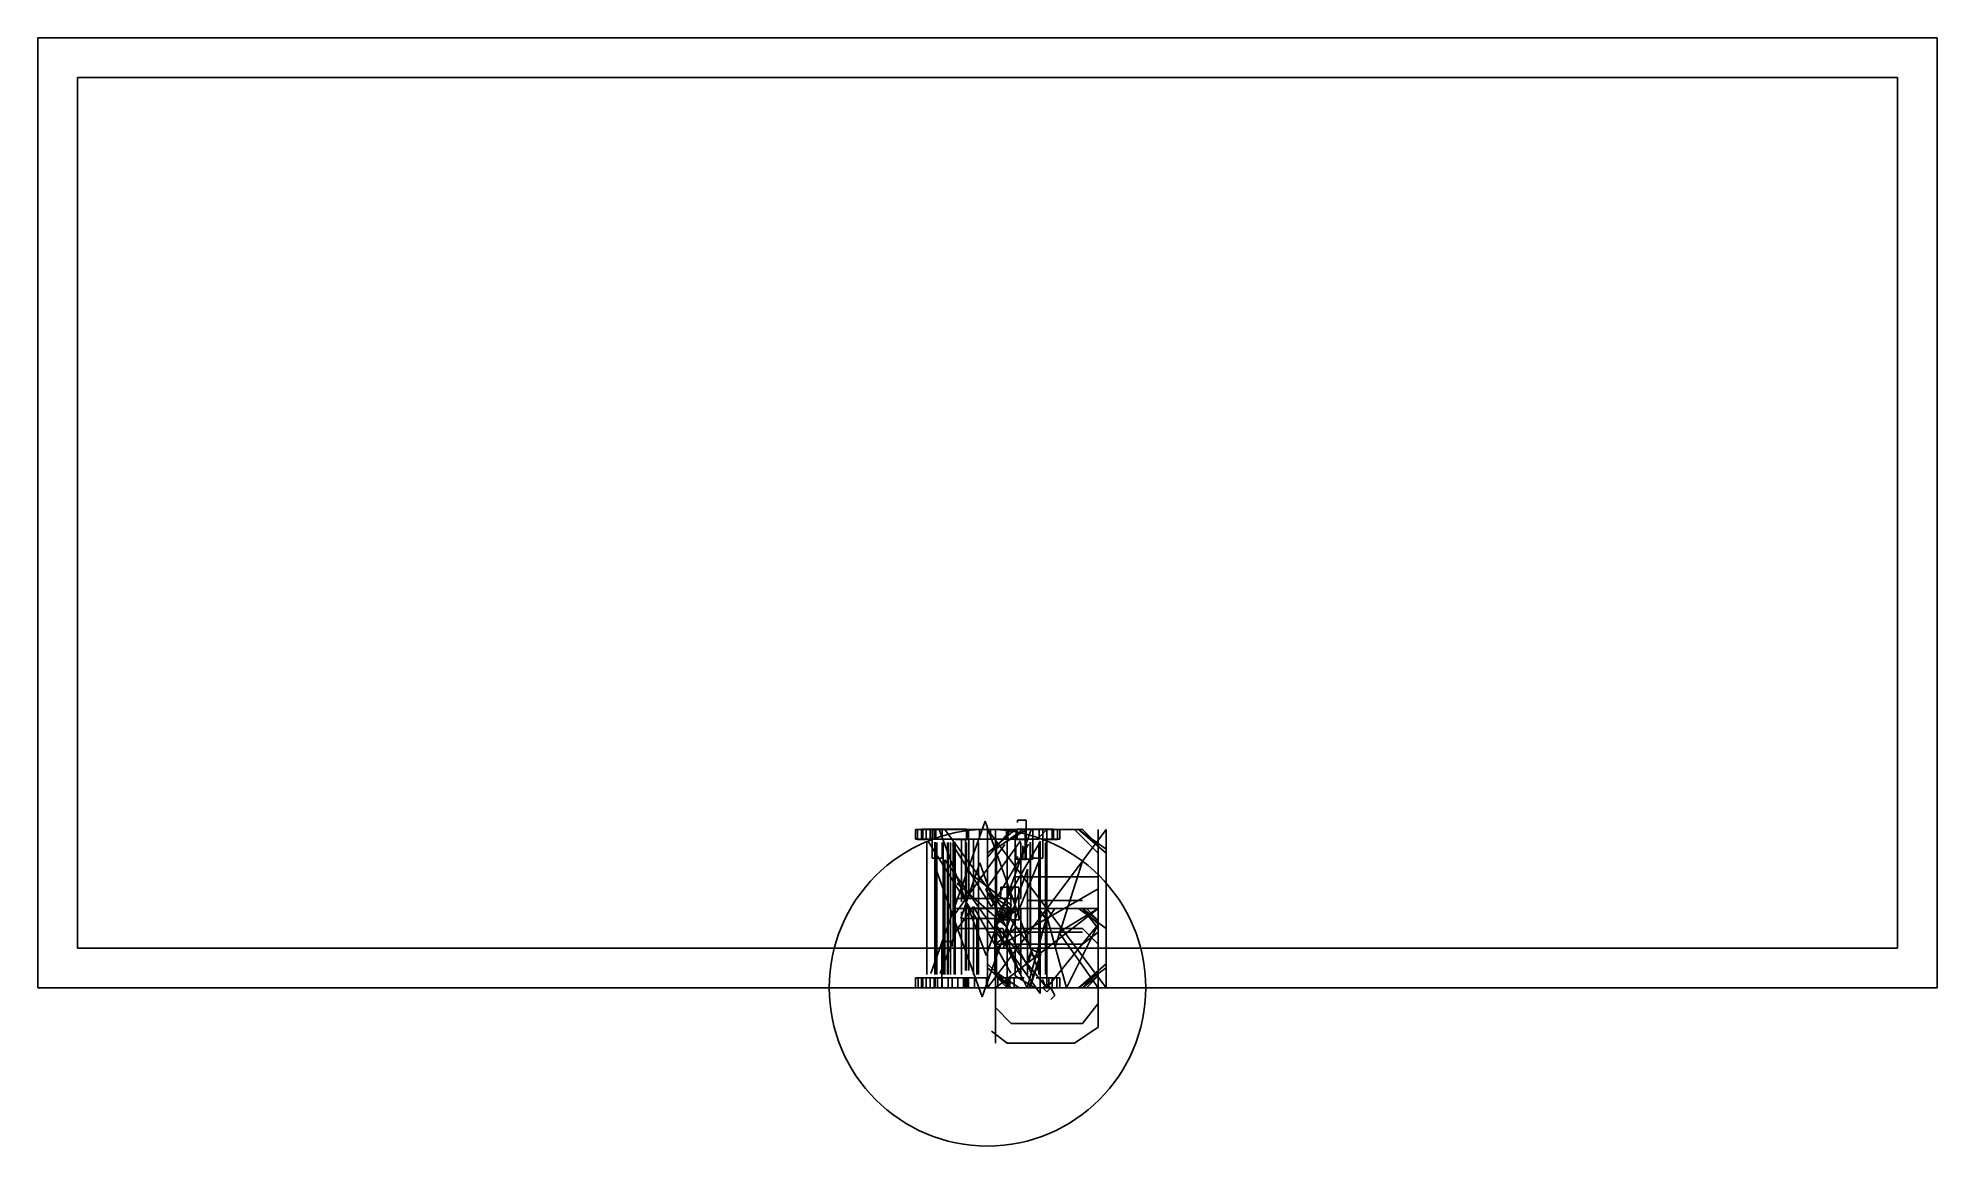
# Model space of a CAD drawing. Header units: metres. Extents: x -6 to 6, y -1 to 6.
import ezdxf

# ---------------------------------------------------------------- set-up
doc = ezdxf.new("R2010")
doc.units = ezdxf.units.M

msp = doc.modelspace()

# ---------------------------------------------------------------- linework, layer by layer
at = {"layer": 'MCD_Layer_0'}
for p, q in [((6, 6), (-6, 6)), ((-6, 6), (-6, 0)), ((6, 0), (6, 6)), ((-5.75, 0.25), (-5.75, 5.75)), ((5.75, 5.75), (-5.75, 5.75)), ((5.75, 5.75), (5.75, 0.25)), ((-0.456, 0.9375), (-0.456, 1)), ((-0.456, 1), (-0.305, 1)), ((-0.443, 0.9371), (-0.443, 0.9996)), ((-0.443, 0.9996), (-0.125, 0.9996)), ((-0.4165, 0.9375), (-0.4165, 1)), ((-0.4165, 1), (-0.2705, 1)), ((-0.414, 0.9386), (-0.414, 1.0011)), ((-0.414, 1.0011), (-0.132, 1.0011)), ((-0.409, 0.9375), (-0.409, 1)), ((-0.409, 1), (-0.128, 1)), ((-0.388, 0.9375), (-0.388, 1)), ((-0.388, 1), (-0.133, 1)), ((-0.363, 0.9375), (-0.363, 1)), ((-0.363, 1), (-0.019, 1)), ((-0.3585, 0.0905), (-0.0155, 1.052)), ((-0.349, 0.818), (-0.349, 1)), ((-0.349, 1), (0.349, 1)), ((-0.336, 0.9375), (-0.336, 1)), ((-0.336, 1), (0.237, 1)), ((-0.3315, 0.9375), (-0.3315, 1)), ((-0.3315, 1), (-0.0505, 1)), ((-0.3262, 0.9375), (-0.3262, 1)), ((-0.3262, 1), (0.0428, 1)), ((-0.305, 1), (-0.008, 0.203)), ((-0.2865, 0.9375), (-0.2865, 1)), ((-0.2865, 1), (0.2865, 1)), ((-0.2705, 1), (0.2715, 0.26)), ((-0.133, 1), (-0.133, 0.9375)), ((-0.132, 1.0011), (-0.132, 0.9386)), ((-0.128, 1), (-0.128, 0.9375)), ((-0.125, 0.9996), (-0.125, 0.9371)), ((-0.12, 0.9375), (-0.12, 1)), ((-0.12, 1), (0.12, 1)), ((-0.0505, 1), (-0.0505, 0.9375)), ((-0.0155, 1.052), (0.3285, 0.0905)), ((-0.008, 0.203), (0.2763, 1)), ((0.15, 1), (0, 0.825)), ((0, 1), (0.75, 0)), ((0.175, 1), (0, 0.85)), ((0, 1), (0, 0)), ((0.75, 1), (0, 0)), ((0.018, 0.9375), (0.018, 1)), ((0.018, 1), (0.326, 1)), ((0.05, 0), (0.05, 1)), ((0.05, 1), (0.05, 0)), ((0.05, 0.875), (0.225, 1)), ((0.12, 1), (0.12, 0.9375)), ((0.25, 1), (0.125, 0.925)), ((0.128, 0.9375), (0.128, 1)), ((0.128, 1), (0.409, 1)), ((0.575, 1), (0.15, 1)), ((0.575, 1), (0.175, 1)), ((0.182, 0.9371), (0.182, 0.9996)), ((0.182, 0.9996), (0.443, 0.9996)), ((0.185, 0.9386), (0.185, 1.0011)), ((0.185, 1.0011), (0.414, 1.0011)), ((0.1875, 0.9375), (0.1875, 1)), ((0.1875, 1), (0.4165, 1)), ((0.1887, 1.044), (0.1887, 1.059)), ((0.1887, 1.059), (0.2447, 1.059)), ((0.225, 1), (0.55, 1)), ((0.237, 1), (0.237, 0.813)), ((0.2447, 1.059), (0.2447, 0.809)), ((0.25, 1), (0.5, 1)), ((0.6, 1), (0.25, 1)), ((0.25, 1), (0.375, 1)), ((0.2763, 1), (0.4561, 1)), ((0.2865, 1), (0.2865, 0.813)), ((0.325, 0.95), (0.375, 1)), ((0.326, 1), (0.326, 0.9375)), ((0.349, 1), (0.349, 0.818)), ((0.375, 0), (0.375, 1)), ((0.375, 1), (0.375, 0)), ((0.409, 1), (0.409, 0.9375)), ((0.414, 1.0011), (0.414, 0.9386)), ((0.4165, 1), (0.4165, 0.9375)), ((0.443, 0.9996), (0.443, 0.9371)), ((0.4561, 1), (0.4561, 0.9375)), ((0.55, 1), (0.7, 0.85)), ((0.75, 0.85), (0.575, 1)), ((0.75, 0.875), (0.575, 1)), ((0.7, 0.9), (0.6, 1)), ((0.7, 1), (0.7, 0)), ((0.75, 0), (0.75, 1)), ((-0.404, 0.9375), (-0.456, 0.9375)), ((-0.392, 0.9371), (-0.443, 0.9371)), ((-0.3535, 0.9375), (-0.4165, 0.9375)), ((-0.351, 0.9386), (-0.414, 0.9386)), ((-0.346, 0.9375), (-0.409, 0.9375)), ((-0.341, 0.9375), (-0.388, 0.9375)), ((-0.383, 0.0835), (-0.383, 0.9175)), ((-0.068, 0.4326), (-0.374, 0.9261)), ((-0.3, 0.9375), (-0.363, 0.9375)), ((-0.273, 0.9375), (-0.336, 0.9375)), ((-0.3335, 0.0835), (-0.3335, 0.9175)), ((-0.2685, 0.9375), (-0.3315, 0.9375)), ((-0.33, 0.2721), (-0.33, 0.9186)), ((-0.2532, 0.9375), (-0.3262, 0.9375)), ((-0.326, 0.0835), (-0.326, 0.9175)), ((-0.32, 0.0835), (-0.32, 0.9175)), ((-0.2235, 0.9375), (-0.2865, 0.9375)), ((-0.2865, 0.917), (-0.2865, 0.818)), ((-0.28, 0.0835), (-0.28, 0.9175)), ((-0.078, 0.938), (-0.2665, 0.938)), ((-0.253, 0.0835), (-0.253, 0.9175)), ((-0.2485, 0.0835), (-0.2485, 0.9175)), ((-0.2332, 0.0835), (-0.2332, 0.9175)), ((-0.221, 0.9051), (0.026, 0.5106)), ((-0.216, 0.9186), (-0.216, 0.2931)), ((-0.211, 0.9175), (-0.211, 0.563)), ((-0.206, 0.9175), (-0.206, 0.464)), ((-0.206, 0.464), (0.11, 0.9055)), ((-0.2035, 0.0835), (-0.2035, 0.9175)), ((-0.125, 0.9371), (-0.203, 0.9371)), ((-0.132, 0.9386), (-0.195, 0.9386)), ((-0.128, 0.9375), (-0.19, 0.9375)), ((-0.133, 0.9375), (-0.185, 0.9375)), ((-0.05, 0.938), (-0.165, 0.938)), ((-0.165, 0.938), (-0.165, 0.542)), ((0.138, 0.938), (-0.138, 0.938)), ((-0.138, 0.938), (-0.138, 0.563)), ((-0.1335, 0.9175), (-0.1335, 0.109)), ((-0.078, 0.9375), (-0.12, 0.9375)), ((-0.0042, 0.938), (-0.1182, 0.938)), ((-0.1182, 0.938), (-0.1182, 0.563)), ((-0.0505, 0.9375), (-0.1125, 0.9375)), ((0.1823, 0.938), (-0.0885, 0.938)), ((-0.0885, 0.938), (-0.0885, 0.563)), ((-0.057, 0.0835), (-0.057, 0.9175)), ((-0.057, 0.0835), (-0.057, 0.917)), ((0.2084, 0.9279), (-0.0115, 0.6207)), ((0, 0.85), (0, 0.125)), ((0.093, 0.9375), (0.018, 0.9375)), ((0.026, 0.5106), (0.259, 0.9061)), ((0.335, 0.9261), (0.047, 0.4326)), ((0.057, 0.9175), (0.057, 0.0835)), ((0.057, 0.917), (0.057, 0.0835)), ((0.2655, 0.938), (0.078, 0.938)), ((0.12, 0.9375), (0.078, 0.9375)), ((0.125, 0.925), (0.125, 0)), ((0.19, 0.9375), (0.128, 0.9375)), ((0.175, 0.95), (0.175, 0.075)), ((0.179, 0.813), (0.179, 0.896)), ((0.241, 0.9371), (0.182, 0.9371)), ((0.248, 0.9386), (0.185, 0.9386)), ((0.2505, 0.9375), (0.1875, 0.9375)), ((0.211, 0.563), (0.211, 0.9175)), ((0.2233, 0.813), (0.2233, 0.896)), ((0.326, 0.9375), (0.2265, 0.9375)), ((0.269, 0.2611), (0.269, 0.9186)), ((0.2715, 0.26), (0.2715, 0.9175)), ((0.2865, 0.818), (0.2865, 0.917)), ((0.325, 0.9175), (0.325, 0.0835)), ((0.331, 0.9186), (0.3312, 0.2485)), ((0.3335, 0.9175), (0.3335, -0.037)), ((0.409, 0.9375), (0.346, 0.9375)), ((0.414, 0.9386), (0.352, 0.9386)), ((0.443, 0.9371), (0.353, 0.9371)), ((0.4165, 0.9375), (0.3545, 0.9375)), ((0.3671, 0.9175), (0.3671, 0.0835)), ((0.4561, 0.9375), (0.3881, 0.9375)), ((0.7, 0.85), (0.7, 0.625)), ((0.75, 0.15), (0.75, 0.85)), ((-0.2865, 0.818), (-0.349, 0.818)), ((-0.034, -0.057), (-0.321, 0.734)), ((-0.321, 0.734), (-0.321, 0.0835)), ((0.3335, -0.037), (-0.2705, 0.807)), ((-0.2705, 0.807), (-0.2705, 0.0835)), ((-0.0475, 0.788), (-0.1695, 0.438)), ((0.0755, 0.438), (-0.0475, 0.788)), ((0.2521, 0.75), (-0.034, -0.057)), ((0, 0.825), (0, 0.15)), ((0, 0.825), (0, 0.6)), ((0.325, 0.8), (0.1, 0.25)), ((0.237, 0.813), (0.179, 0.813)), ((0.1887, 0.809), (0.1887, 0.83)), ((0.2447, 0.809), (0.1887, 0.809)), ((0.2865, 0.813), (0.2233, 0.813)), ((0.2521, 0.0835), (0.2521, 0.75)), ((0.349, 0.818), (0.2865, 0.818)), ((0.6, 0.8), (0.425, 0.25)), ((0.1127, 0.39), (-0.1944, 0.66)), ((-0.0784, 0.697), (0.1547, 0.52)), ((-0.0115, 0.6207), (0.289, 0.0735)), ((0, 0.6), (0.15, 0.5)), ((0.7, 0.625), (0.05, 0.25)), ((0.0853, 0.583), (0.0853, 0.635)), ((0.0853, 0.635), (0.148, 0.635)), ((0.1348, 0.583), (0.1348, 0.635)), ((0.1348, 0.635), (0.1975, 0.635)), ((0.148, 0.635), (0.148, 0.4297)), ((0.175, 0.7), (0.7, 0.7)), ((0.1975, 0.635), (0.1975, 0.4297)), ((-0.211, 0.563), (0.211, 0.563)), ((0.211, 0.5), (-0.211, 0.5)), ((-0.211, 0.5), (-0.211, 0.0835)), ((-0.0878, 0.5141), (-0.206, 0.349)), ((-0.138, 0.563), (0.0643, 0.563)), ((0.0643, 0.5017), (-0.138, 0.5017)), ((-0.138, 0.5017), (-0.138, 0.109)), ((-0.1182, 0.563), (0.0048, 0.563)), ((0.0178, 0.5), (-0.1182, 0.5)), ((-0.1182, 0.5), (-0.1182, 0.109)), ((-0.0885, 0.563), (0.1138, 0.563)), ((0.1138, 0.5017), (-0.0885, 0.5017)), ((-0.0885, 0.5017), (-0.0885, 0.0835)), ((0.147, 0.0925), (-0.0878, 0.5141)), ((0, 0.5), (0.375, 0.5)), ((0.05, 0), (0.05, 0.5)), ((0.05, 0.4), (0.175, 0.5)), ((0.05, 0.425), (0.15, 0.5)), ((0.15, 0.5), (0.05, 0.4)), ((0.05, 0.425), (0.175, 0.5)), ((0.05, 0.5), (0.05, 0)), ((0.05, 0.425), (0.125, 0.5)), ((0.05, 0.5), (0.425, 0.5)), ((0.05, 0.5), (0.05, 0.1)), ((0.05, 0.4), (0.2, 0.5)), ((0.05, 0.5), (0.05, 0.4)), ((0.05, 0.5), (0.05, 0.075)), ((0.15, 0.5), (0.05, 0.425)), ((0.05, 0.5), (0.7, 0.5)), ((0.7, 0.5), (0.05, 0)), ((0.05, -0.35), (0.05, 0.5)), ((0.0853, 0.4297), (0.0853, 0.4817)), ((0.125, 0.5), (0.325, 0.5)), ((0.1348, 0.4297), (0.1348, 0.4817)), ((0.15, 0.5), (0.6, 0.5)), ((0.6, 0.5), (0.15, 0.5)), ((0.15, 0.5), (0.575, 0.5)), ((0.625, 0.5), (0.15, 0.5)), ((0.175, 0.5), (0.6, 0.5)), ((0.2, 0.5), (0.6, 0.5)), ((0.211, 0.0835), (0.211, 0.5)), ((0.25, 0.55), (0.6, 0.55)), ((0.325, 0.5), (0.375, 0.425)), ((0.375, 0.425), (0.425, 0.5)), ((0.425, 0.5), (0.625, 0.5)), ((0.7, 0.5), (0.45, 0.35)), ((0.575, 0.5), (0.75, 0.375)), ((0.6, 0.5), (0.7, 0.4)), ((0.6, 0.5), (0.7, 0.425)), ((0.7, 0.425), (0.6, 0.5)), ((0.6, 0.5), (0.7, 0.375)), ((0.7, 0.4), (0.6, 0.5)), ((0.625, 0.5), (0.7, 0.425)), ((0.7, 0.425), (0.625, 0.5)), ((0.7, 0.5), (0.7, 0)), ((0.7, 0.4), (0.7, 0.5)), ((0.7, 0.075), (0.7, 0.5)), ((-0.1915, 0.375), (-0.2985, 0.0895)), ((0.0975, 0.375), (-0.1915, 0.375)), ((-0.1695, 0.438), (0.0755, 0.438)), ((-0.165, 0.479), (-0.165, 0.0835)), ((-0.068, 0.0831), (-0.068, 0.4326)), ((0.047, 0.4326), (0.047, 0.0831)), ((0.05, 0.4), (0.05, 0.425)), ((0.05, 0.075), (0.05, 0.4)), ((0.05, 0.4), (0.05, 0.1)), ((0.05, 0.4), (0.375, 0)), ((0.05, 0.4), (0.25, 0)), ((0.05, 0.4), (0.05, 0.075)), ((0.175, 0.375), (0.05, 0.275)), ((0.148, 0.4297), (0.0853, 0.4297)), ((0.2045, 0.0895), (0.0975, 0.375)), ((0.1975, 0.4297), (0.1348, 0.4297)), ((0.6, 0.375), (0.175, 0.375)), ((0.25, 0), (0.375, 0.45)), ((0.375, 0.45), (0.5, 0)), ((0.375, 0.425), (0.375, 0)), ((0.375, 0), (0.7, 0.4)), ((0.5, 0), (0.7, 0.4)), ((0.7, 0.275), (0.6, 0.375)), ((0.7, 0.35), (0.7, 0.425)), ((0.7, 0.425), (0.7, 0)), ((0.7, 0.075), (0.7, 0.425)), ((0.7, 0.425), (0.7, 0.1)), ((0.7, 0.4), (0.7, 0)), ((0.7, 0.4), (0.7, -0.025)), ((0.7, 0.375), (0.7, 0)), ((0.75, 0.375), (0.75, 0.15)), ((5.75, 0.25), (-5.75, 0.25)), ((-0.2884, 0), (-0.2884, 0.291)), ((-0.2884, 0.291), (-0.2242, 0.291)), ((-0.2242, 0.291), (-0.2242, 0.2598)), ((-0.206, 0.349), (-0.206, 0.0835)), ((0, 0.35), (0.6, 0.35)), ((0, 0.35), (0.45, 0.35)), ((0.6, 0.275), (0.05, 0.275)), ((0.05, 0.275), (0.05, 0.075)), ((0.05, 0.25), (0.05, 0)), ((0.25, 0.35), (0.6, 0.35)), ((0.2517, 0.1601), (0.2792, 0.2411)), ((0.2792, 0.2411), (0.336, 0.214)), ((0.45, 0.35), (0.7, 0)), ((0.7, 0.35), (0.6, 0.275)), ((0, 0.15), (0.15, 0)), ((0.15, 0), (0, 0.15)), ((0, 0.125), (0.15, 0)), ((0.2607, 0.1729), (0.2732, 0.2095)), ((0.336, 0.214), (0.263, 0)), ((0.3315, 0.187), (0.2675, 0)), ((0.2732, 0.2095), (0.3315, 0.187)), ((0.575, 0), (0.75, 0.15)), ((0.75, 0.15), (0.575, 0)), ((0.575, 0), (0.75, 0.125)), ((-6, 0), (6, 0)), ((-0.456, 0), (-0.456, 0.0625)), ((-0.456, 0.0625), (-0.404, 0.0625)), ((-0.248, 0), (-0.456, 0)), ((-0.4375, 0), (-0.4375, 0.0625)), ((-0.4375, 0.0625), (-0.3985, 0.0625)), ((-0.2235, 0), (-0.4375, 0)), ((-0.4165, 0), (-0.4165, 0.0625)), ((-0.4165, 0.0625), (-0.3535, 0.0625)), ((-0.1875, 0), (-0.4165, 0)), ((-0.409, 0), (-0.409, 0.0625)), ((-0.409, 0.0625), (-0.346, 0.0625)), ((-0.128, 0), (-0.409, 0)), ((-0.388, 0), (-0.388, 0.0625)), ((-0.388, 0.0625), (-0.341, 0.0625)), ((-0.133, 0), (-0.388, 0)), ((-0.363, 0), (-0.363, 0.0625)), ((-0.363, 0.0625), (-0.3, 0.0625)), ((-0.082, 0), (-0.363, 0)), ((-0.336, 0), (-0.336, 0.0625)), ((-0.336, 0.0625), (-0.273, 0.0625)), ((0.263, 0), (-0.336, 0)), ((-0.3315, 0), (-0.3315, 0.0625)), ((-0.3315, 0.0625), (-0.2685, 0.0625)), ((0.2675, 0), (-0.3315, 0)), ((-0.3162, 0), (-0.3162, 0.0625)), ((-0.3162, 0.0625), (-0.2532, 0.0625)), ((0.0378, 0), (-0.3162, 0)), ((-0.3, 0.0625), (-0.248, 0.0625)), ((-0.2242, 0), (-0.2884, 0)), ((-0.2865, 0), (-0.2865, 0.0625)), ((-0.2865, 0.0625), (-0.2235, 0.0625)), ((-0.0056, 0), (-0.2865, 0)), ((-0.2785, 0.0625), (-0.2235, 0.0625)), ((-0.2495, 0.0625), (-0.1875, 0.0625)), ((-0.248, 0.0625), (-0.248, 0)), ((-0.2235, 0.0625), (-0.2235, 0)), ((-0.19, 0.0625), (-0.128, 0.0625)), ((-0.1875, 0.0625), (-0.1875, 0)), ((-0.185, 0.0625), (-0.133, 0.0625)), ((-0.151, 0), (-0.151, 0.0621)), ((-0.151, 0.0621), (-0.088, 0.0621)), ((0.13, 0), (-0.151, 0)), ((-0.144, 0.0625), (-0.082, 0.0625)), ((-0.141, 0), (-0.141, 0.0625)), ((-0.141, 0.0625), (-0.078, 0.0625)), ((0.141, 0), (-0.141, 0)), ((-0.133, 0.0625), (-0.133, 0)), ((-0.128, 0.0625), (-0.128, 0)), ((-0.12, 0), (-0.12, 0.0625)), ((-0.12, 0.0625), (-0.078, 0.0625)), ((0.12, 0), (-0.12, 0)), ((-0.082, 0.0625), (-0.082, 0)), ((-0.0686, 0.0625), (-0.0056, 0.0625)), ((-0.0056, 0.0625), (-0.0056, 0)), ((0.05, 0.1), (0.15, 0)), ((0.05, 0.1), (0.2, 0)), ((0.15, 0), (0.05, 0.1)), ((0.125, 0), (0.05, 0.075)), ((0.05, 0.075), (0.15, 0)), ((0.05, 0), (0.725, 0)), ((0.05, 0), (0.7, 0)), ((0.065, 0), (0.065, 0.0625)), ((0.065, 0.0625), (0.128, 0.0625)), ((0.388, 0), (0.065, 0)), ((0.068, 0.0621), (0.13, 0.0621)), ((0.078, 0.0625), (0.12, 0.0625)), ((0.078, 0.0625), (0.141, 0.0625)), ((0.12, 0.0625), (0.12, 0)), ((0.6, 0), (0.125, 0)), ((0.128, 0), (0.128, 0.0625)), ((0.128, 0.0625), (0.19, 0.0625)), ((0.409, 0), (0.128, 0)), ((0.13, 0.0621), (0.13, 0)), ((0.1305, 0), (0.1305, 0.0625)), ((0.1305, 0.0625), (0.1855, 0.0625)), ((0.4375, 0), (0.1305, 0)), ((0.141, 0.0625), (0.141, 0)), ((0.15, 0), (0.575, 0)), ((0.15, 0), (0.6, 0)), ((0.575, 0), (0.15, 0)), ((0.15, 0), (0.625, 0)), ((0.6, 0), (0.15, 0)), ((0.1691, 0), (0.1691, 0.0625)), ((0.1691, 0.0625), (0.2321, 0.0625)), ((0.4561, 0), (0.1691, 0)), ((0.175, 0.075), (0.3, 0)), ((0.2, 0), (0.7, 0)), ((0.225, 0), (0.525, 0)), ((0.25, 0), (0.5, 0)), ((0.3, 0), (0.6, 0)), ((0.308, 0.0625), (0.388, 0.0625)), ((0.346, 0.0625), (0.409, 0.0625)), ((0.347, 0.052), (0.363, 0.016)), ((0.375, 0.025), (0.35, 0)), ((0.35, 0), (0.375, -0.025)), ((0.3685, 0.0625), (0.4375, 0.0625)), ((0.4, 0), (0.375, 0.025)), ((0.375, -0.025), (0.4, 0)), ((0.388, 0.0625), (0.388, 0)), ((0.3881, 0.0625), (0.4561, 0.0625)), ((0.4, 0), (0.425, -0.05)), ((0.409, 0.0625), (0.409, 0)), ((0.4375, 0.0625), (0.4375, 0)), ((0.4561, 0.0625), (0.4561, 0)), ((0.7, 0.1), (0.6, 0)), ((0.6, 0), (0.7, 0.1)), ((0.6, 0), (0.7, 0.075)), ((0.625, 0), (0.7, 0.075)), ((0.7, 0.075), (0.7, 0)), ((0.7, 0), (0.7, -0.15)), ((0.425, -0.05), (0.4, -0.075)), ((0.7, -0.1), (0.6, -0.225)), ((0.7, -0.025), (0.7, -0.1)), ((0.15, -0.225), (0.05, -0.125)), ((0.6, -0.225), (0.15, -0.225)), ((0.7, -0.15), (0.7, -0.25)), ((0.125, -0.35), (0.025, -0.275)), ((0.55, -0.35), (0.125, -0.35)), ((0.7, -0.25), (0.55, -0.35))]:
    msp.add_line(p, q, dxfattribs=at)
msp.add_circle((0, 0), 1, dxfattribs=at)

doc.saveas('drawing.dxf')
